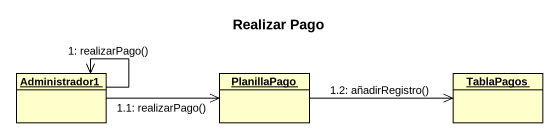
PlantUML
@startuml
title Realizar Pago
hide circle
hide empty members
object Administrador1
object PlanillaPago
object TablaPagos
Administrador1 --> Administrador1 : 1: realizarPago()
Administrador1 -right-> PlanillaPago : 1.1: realizarPago()
PlanillaPago -right-> TablaPagos : 1.2: añadirRegistro()
@enduml
